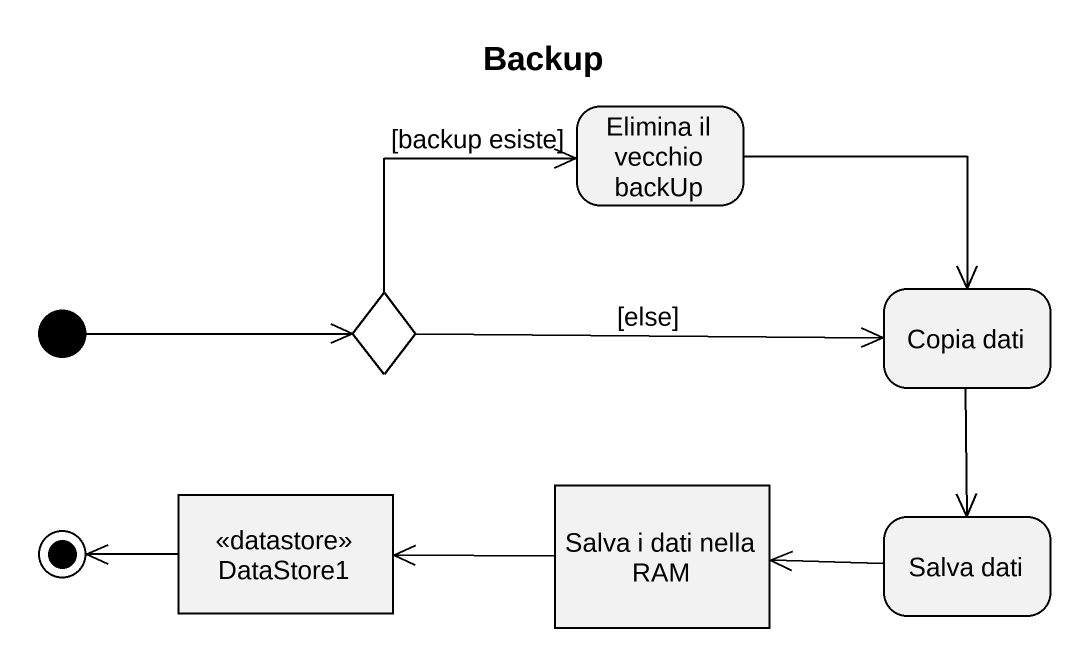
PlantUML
@startuml
title Backup
hide empty description
state "Elimina il vecchio backUp" as Elimina_il_vecchio_backUp
state choice1 <<choice>>
state "Copia dati" as Copia_dati
state DataStore1 <<datastore>>
state "Salva i dati nella RAM" as Salva_i_dati_nella_RAM <<object>>
state "Salva dati" as Salva_dati
[*] -right-> choice1
Elimina_il_vecchio_backUp -right-> Copia_dati
choice1 -up-> Elimina_il_vecchio_backUp : [backup esiste]
choice1 -right-> Copia_dati : [else]
Copia_dati --> Salva_dati
Salva_i_dati_nella_RAM -left-> DataStore1
Salva_dati -left-> Salva_i_dati_nella_RAM
DataStore1 -left-> [*]
@enduml
